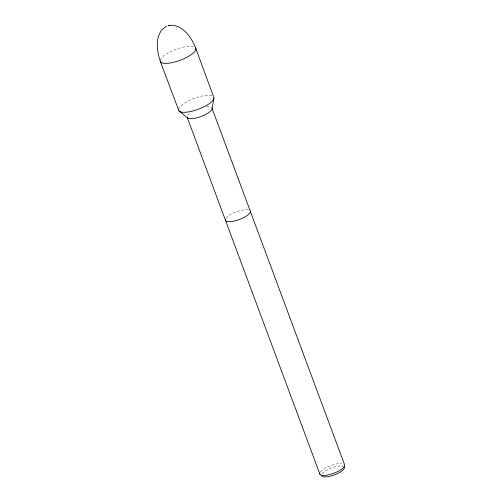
<?xml version="1.0" encoding="UTF-8"?>
<svg xmlns="http://www.w3.org/2000/svg" width="502" height="502" viewBox="0 0 502 502"><rect width="100%" height="100%" fill="white"/><g stroke="black" fill="none" stroke-linecap="round" stroke-linejoin="round"><path stroke-width="0.38" stroke-dasharray="2.51 1.88" d="M320.439 471.93A13.247 4.091 -20.4 0 1 341.718 463.478M226.063 218.169A13.247 4.091 -20.4 0 1 236.63 211.781A13.247 4.091 -20.4 0 1 248.615 209.911M322.152 473.693A12.142 3.752 -20.4 0 1 332.337 467.657A12.142 3.752 -20.4 0 1 343.293 466.27M178.599 109.216A18.769 5.798 -20.4 0 1 192.981 98.863A18.769 5.798 -20.4 0 1 212.22 95.857M160.22 60.259A18.932 5.848 -20.4 0 1 174.727 49.817A18.932 5.848 -20.4 0 1 194.13 46.786M187.754 115.159A13.247 4.091 -20.4 0 1 190.804 112.479M206.604 106.75A13.247 4.091 -20.4 0 1 211.831 107.798"/><path stroke-width="0.75" d="M213.915 98.423L212.013 108.871A13.247 4.091 -20.4 0 1 200.235 116.784A13.247 4.091 -20.4 0 1 187.265 117.556L178.85 110.735L160.477 61.79C156.467 50.507 154.239 33.119 166.488 26.223M168.371 25.558C181.624 23.155 191.419 37.01 195.585 47.841L213.657 96.905A18.769 5.798 -20.4 0 1 199.532 108.777A18.769 5.798 -20.4 0 1 178.85 110.735M168.183 25.608L169.387 25.295M212.108 108.526L344.516 464.576A13.247 4.091 -20.4 0 1 332.92 473.555A13.247 4.091 -20.4 0 1 319.768 473.26M187.265 117.556L319.95 474.334M250.147 210.809A13.247 4.091 -20.4 0 1 238.55 219.794A13.247 4.091 -20.4 0 1 225.398 219.499M344.228 466.948A12.142 3.752 -20.4 0 1 335.085 474.628A12.142 3.752 -20.4 0 1 321.707 475.896M195.585 47.841A18.932 5.848 -20.4 0 1 181.335 59.813A18.932 5.848 -20.4 0 1 160.477 61.79"/></g></svg>
